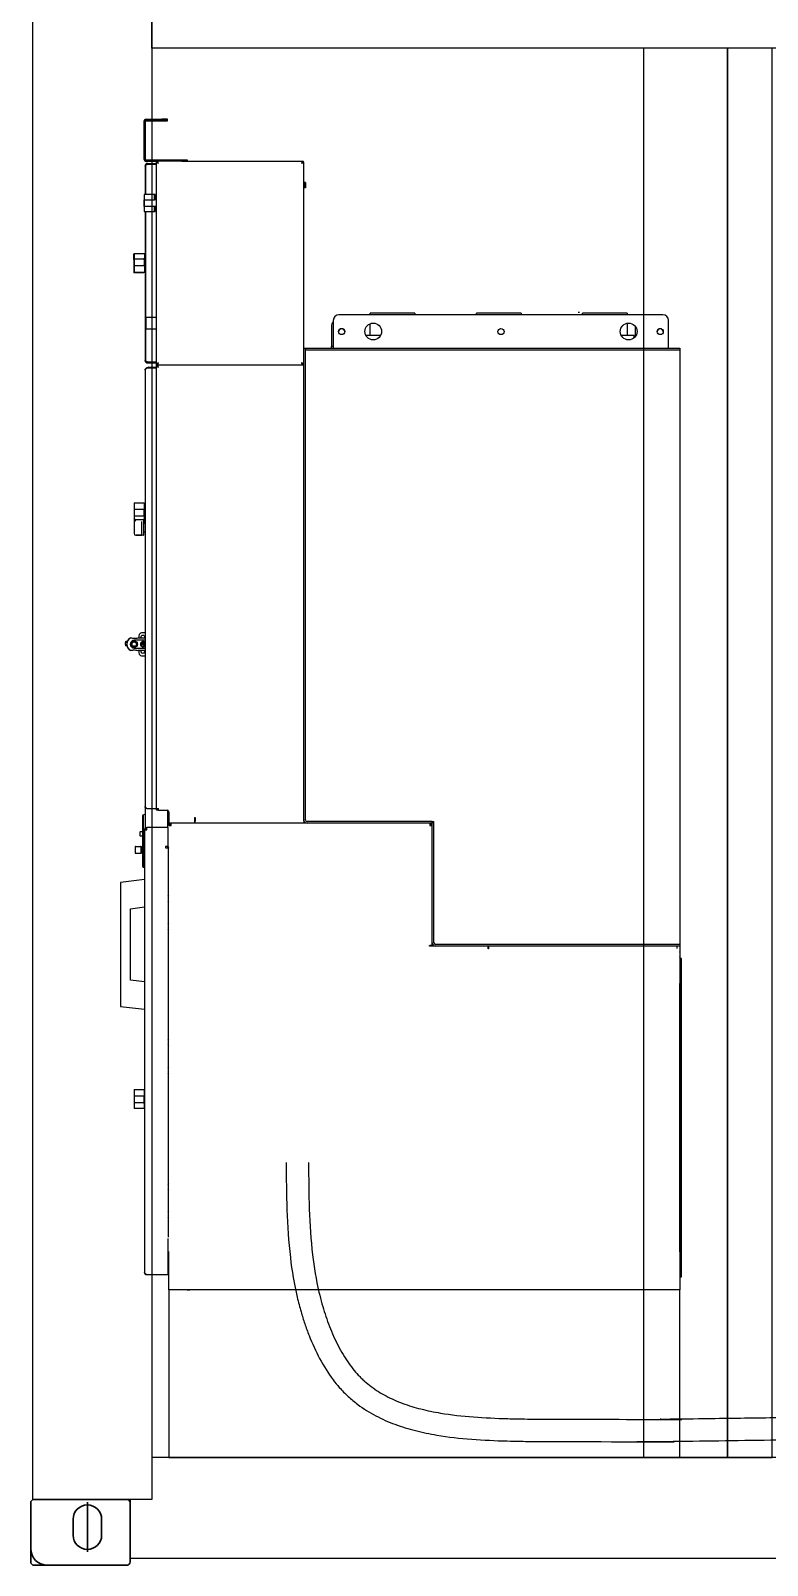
# Model space of a CAD drawing. Header units: millimetres. Extents: x 55614 to 110757, y -66981 to -47484.
# Drawn here: x 73638 to 74957, y -57103 to -54357 of the extents above; entities that cross this region are included whole.
import ezdxf

# ---------------------------------------------------------------- set-up
doc = ezdxf.new("R2010")
doc.units = ezdxf.units.MM
doc.layers.get('0').update_dxf_attribs({"lineweight": 15})
doc.layers.add('AM_0', color=7, linetype='Continuous', lineweight=30)
doc.layers.add('THICK', color=7, linetype='Continuous', lineweight=0)

# ---------------------------------------------------------------- blocks, each defined once
blk = doc.blocks.new('EGTTYHRT5TR')
at = {"color": 7, "linetype": 'Continuous', "lineweight": 25}
for p, q in [((-10493.2, -79411), (-10493.2, -79478)), ((-10491.2, -79411), (-10491.2, -79478)), ((-10490.7, -79412), (-10490.7, -79478)), ((-10489.2, -79407), (-10461.2, -79407)), ((-10489.2, -79409), (-10461.2, -79409)), ((-10488.7, -79410), (-10454.2, -79410)), ((-10451.2, -79407), (-10461.2, -79407)), ((-10461.2, -79409), (-10451.2, -79409)), ((-10454.2, -79410), (-10451.2, -79410)), ((-10451.2, -79409), (-10451.2, -79407)), ((-10451.2, -79410), (-10451.2, -79409)), ((-10425.2, -79480), (-10489.2, -79480)), ((-10425.2, -79482), (-10489.2, -79482)), ((-10471.2, -79482.5), (-10488.7, -79482.5)), ((-10471.2, -79482), (-10471.2, -79847)), ((-10469.2, -79482.6), (-10469.2, -79482)), ((-10469.1, -79482.5), (-10469.1, -79482)), ((-10469.1, -79482.5), (-10469.1, -79482.5)), ((-10415.2, -79480), (-10425.2, -79480)), ((-10425.2, -79482), (-10418.1, -79482)), ((-10418.1, -79482), (-10209.3, -79482)), ((-10415.2, -79482), (-10415.2, -79480)), ((-10209.3, -79482), (-10209.3, -79484)), ((-10207.7, -79482.5), (-10209.3, -79482.5)), ((-10207.7, -79484), (-10207.7, -79482.5)), ((-10491.2, -79490.8), (-10491.2, -79542)), ((-10490.4, -79489.5), (-10490.4, -79542)), ((-10486.9, -79486), (-10486.9, -79487.5)), ((-10486.9, -79486), (-10471.4, -79486)), ((-10486.9, -79487.5), (-10471.4, -79487.5)), ((-10486.9, -79487.6), (-10471.4, -79487.6)), ((-10471.4, -79486), (-10471.4, -79487.5)), ((-10471.4, -79486.3), (-10471.2, -79486.3)), ((-10471.4, -79487.6), (-10471.4, -79547)), ((-10471.4, -79488.8), (-10471.2, -79488.8)), ((-10471.4, -79488.9), (-10471.2, -79488.9)), ((-10207.2, -79484), (-10209.2, -79484)), ((-10207.2, -79817), (-10207.2, -79484)), ((-10471.2, -79514.2), (-10471.4, -79514.2)), ((-10207.2, -79520), (-10206.2, -79520)), ((-10206.2, -79530), (-10207.2, -79530)), ((-10204.2, -79520), (-10206.2, -79520)), ((-10206.2, -79520), (-10206.2, -79530)), ((-10204.2, -79530), (-10206.2, -79530)), ((-10204.2, -79520), (-10204.2, -79530)), ((-10492.6, -79542), (-10492.6, -79551)), ((-10488.6, -79542), (-10492.6, -79542)), ((-10492.6, -79551), (-10488.6, -79551)), ((-10492.6, -79563), (-10492.6, -79551)), ((-10492.6, -79563), (-10492.6, -79572)), ((-10488.6, -79563), (-10492.6, -79563)), ((-10492.2, -79563), (-10492.2, -79551)), ((-10475.1, -79542), (-10488.6, -79542)), ((-10488.6, -79551), (-10475.1, -79551)), ((-10475.1, -79563), (-10488.6, -79563)), ((-10475.1, -79542), (-10475.1, -79551)), ((-10473.1, -79542), (-10475.1, -79542)), ((-10475.1, -79551), (-10474.2, -79551)), ((-10475.1, -79563), (-10475.1, -79572)), ((-10474.2, -79563), (-10475.1, -79563)), ((-10471.2, -79551), (-10474.2, -79551)), ((-10471.2, -79563), (-10474.2, -79563)), ((-10473.1, -79551), (-10473.1, -79542)), ((-10471.4, -79547), (-10473.1, -79547)), ((-10473.1, -79572), (-10473.1, -79563)), ((-10471.2, -79545.4), (-10471.4, -79545.4)), ((-10471.4, -79547), (-10471.4, -79551)), ((-10471.4, -79563), (-10471.4, -79567)), ((-10492.6, -79572), (-10488.6, -79572)), ((-10491.2, -79572), (-10491.2, -79649.5)), ((-10490.4, -79572), (-10490.4, -79762)), ((-10488.6, -79572), (-10475.1, -79572)), ((-10475.1, -79572), (-10473.1, -79572)), ((-10473.1, -79567), (-10471.4, -79567)), ((-10471.4, -79567), (-10471.4, -79762)), ((-10471.4, -79576.6), (-10471.2, -79576.6)), ((-10511.2, -79647.8), (-10510.4, -79647.8)), ((-10511.2, -79658.2), (-10511.2, -79647.8)), ((-10510.4, -79647.5), (-10492.4, -79647.5)), ((-10510.4, -79647.5), (-10510.4, -79656.9)), ((-10492.4, -79647.5), (-10492.4, -79656.7)), ((-10511.2, -79658.2), (-10511.2, -79658.8)), ((-10511.2, -79658.8), (-10511.2, -79658.8)), ((-10511.2, -79658.8), (-10511.2, -79670.8)), ((-10511.2, -79670.8), (-10511.2, -79671.4)), ((-10511.2, -79671.4), (-10511.2, -79681.8)), ((-10510.6, -79658.8), (-10510.4, -79658.8)), ((-10510.6, -79670.8), (-10510.4, -79670.8)), ((-10510.4, -79656.9), (-10510.4, -79657.1)), ((-10510.4, -79657.1), (-10510.4, -79669.1)), ((-10510.4, -79669.1), (-10510.4, -79669.4)), ((-10510.4, -79669.4), (-10510.4, -79670.1)), ((-10510.4, -79670.1), (-10510.4, -79681.5)), ((-10509.8, -79657.1), (-10493.8, -79656.6)), ((-10509.8, -79669), (-10493.8, -79668.6)), ((-10492.4, -79649.5), (-10490.4, -79649.5)), ((-10492.4, -79668.6), (-10492.4, -79656.7)), ((-10492.4, -79669.4), (-10492.4, -79668.6)), ((-10492.4, -79670.1), (-10492.4, -79669.4)), ((-10492.4, -79670.1), (-10492.4, -79681.5)), ((-10471.4, -79655), (-10471.2, -79655)), ((-10471.4, -79674), (-10471.2, -79674)), ((-10471.2, -79674.3), (-10471.4, -79674.3)), ((-10471.2, -79674.4), (-10471.4, -79674.4)), ((-10471.4, -79674.4), (-10471.2, -79674.4)), ((-10471.2, -79674.6), (-10471.4, -79674.5)), ((-10493.2, -79681.8), (-10511.2, -79681.8)), ((-10492.4, -79681.5), (-10510.4, -79681.5)), ((-10493.2, -79681.5), (-10493.2, -79681.8)), ((-10490.4, -79679.5), (-10492.4, -79679.5)), ((-10491.2, -79679.8), (-10492.4, -79679.8)), ((-10491.2, -79679.5), (-10491.2, -79838.8)), ((-10471.2, -79697), (-10471.4, -79697)), ((-10471.4, -79707), (-10471.2, -79707)), ((-10471.2, -79751.2), (-10471.4, -79751.2)), ((-9564.2, -79757), (-10144.2, -79757)), ((-10088.2, -79757), (-10088.2, -79754)), ((-10048.2, -79754), (-10088.2, -79754)), ((-10008.2, -79754), (-10048.2, -79754)), ((-10008.2, -79754), (-10008.2, -79757)), ((-9898.2, -79757), (-9898.2, -79754)), ((-9858.2, -79754), (-9898.2, -79754)), ((-9818.2, -79754), (-9858.2, -79754)), ((-9818.2, -79754), (-9818.2, -79757)), ((-9708.2, -79757), (-9708.2, -79754)), ((-9668.2, -79754), (-9708.2, -79754)), ((-9628.2, -79754), (-9668.2, -79754)), ((-9628.2, -79754), (-9628.2, -79757)), ((-10486.9, -79762), (-10490.4, -79762)), ((-10490.4, -79782), (-10490.4, -79762)), ((-10490.4, -79782), (-10490.4, -79839.5)), ((-10490.4, -79782), (-10486.9, -79782)), ((-10488.9, -79782), (-10488.9, -79762)), ((-10471.4, -79762), (-10486.9, -79762)), ((-10486.9, -79782), (-10471.4, -79782)), ((-10471.4, -79762), (-10471.4, -79782)), ((-10471.4, -79782), (-10471.4, -79841.4)), ((-10471.2, -79782.4), (-10471.4, -79782.4)), ((-10157.7, -79777.5), (-10157.7, -79814)), ((-10154.2, -79767), (-10154.2, -79811)), ((-10088.2, -79794), (-10088.2, -79773)), ((-9628.2, -79772.2), (-9628.2, -79794)), ((-9614.2, -79777.3), (-9614.2, -79796.6)), ((-9554.2, -79811), (-9554.2, -79767)), ((-10471.4, -79800), (-10471.2, -79800)), ((-10471.2, -79806), (-10471.4, -79806)), ((-10154.2, -79811), (-10154.2, -79817)), ((-10069.4, -79794), (-10096, -79794)), ((-9615.7, -79794), (-9639, -79794)), ((-9615.7, -79798.2), (-9615.7, -79794)), ((-9554.2, -79817), (-9554.2, -79811)), ((-10471.4, -79813.6), (-10471.2, -79813.6)), ((-10471.4, -79840.7), (-10471.2, -79840.7)), ((-10207.2, -80661), (-10207.2, -79817)), ((-10207.2, -79817), (-10204.2, -79817)), ((-10204.2, -79817), (-10204.2, -79820)), ((-10204.2, -79817), (-9534.2, -79817)), ((-10204.2, -80661), (-10204.2, -79817)), ((-10204.2, -79820), (-9534.2, -79820)), ((-10158.2, -79814), (-10158.2, -79817)), ((-10154.2, -79814), (-10158.2, -79814)), ((-9534.2, -79817), (-9534.2, -79820)), ((-9534.2, -79820), (-9534.2, -80884)), ((-10491.2, -79855.9), (-10491.2, -79856)), ((-10491.2, -79856), (-10491.2, -80637)), ((-10471.2, -79852.4), (-10487.7, -79852.4)), ((-10471.2, -79852.5), (-10487.7, -79852.5)), ((-10485.2, -79851), (-10487.3, -79852.4)), ((-10486.9, -79841.4), (-10471.4, -79841.4)), ((-10486.9, -79841.5), (-10486.9, -79843)), ((-10486.9, -79841.5), (-10471.4, -79841.5)), ((-10486.9, -79843), (-10471.4, -79843)), ((-10486.7, -79843), (-10486.7, -79843.3)), ((-10486.7, -79843.3), (-10471.2, -79843.3)), ((-10485.2, -79851), (-10471.4, -79851)), ((-10471.4, -79840.8), (-10471.2, -79840.8)), ((-10471.4, -79843), (-10471.4, -79841.5)), ((-10471.2, -79847), (-10469.2, -79847)), ((-10469.2, -79847), (-10471.2, -79847)), ((-10471.2, -79847), (-10471.2, -80640.5)), ((-10469.2, -79847), (-10469.2, -79846.4)), ((-10469.2, -79847.5), (-10469.2, -79847)), ((-10469.1, -79846.4), (-10469.1, -79847)), ((-10469.1, -79846.4), (-10468.8, -79846.6)), ((-10209.3, -79847), (-10469.1, -79847)), ((-10207.2, -79847), (-10469.1, -79847)), ((-10469.1, -79847.6), (-10469.1, -79847)), ((-10209.3, -79845), (-10209.3, -79847)), ((-10207.2, -79844.9), (-10209.2, -79844.9)), ((-10207.2, -80663), (-10207.2, -79851)), ((-10510.7, -80093.3), (-10492.7, -80093.3)), ((-10510.7, -80093.3), (-10510.7, -80104.1)), ((-10510.7, -80104.1), (-10510.7, -80104.7)), ((-10510.7, -80104.7), (-10510.7, -80104.8)), ((-10510.7, -80104.8), (-10510.7, -80116.8)), ((-10510.1, -80104.9), (-10494.1, -80105)), ((-10492.7, -80093.3), (-10492.7, -80104.1)), ((-10492.7, -80095.3), (-10491.2, -80095.3)), ((-10492.7, -80104.7), (-10492.7, -80104.1)), ((-10492.7, -80104.7), (-10492.7, -80105)), ((-10492.7, -80117), (-10492.7, -80105)), ((-10510.7, -80116.8), (-10510.7, -80117.3)), ((-10510.7, -80117.3), (-10510.7, -80126.5)), ((-10510.7, -80126.5), (-10510.7, -80128.8)), ((-10510.7, -80128.8), (-10510.7, -80148.3)), ((-10510.1, -80116.9), (-10494.1, -80117)), ((-10507.7, -80123.5), (-10493.7, -80123.5)), ((-10497.2, -80126.8), (-10497.2, -80150.8)), ((-10493.2, -80140.6), (-10493.2, -80124)), ((-10492.7, -80127.3), (-10493.2, -80127.3)), ((-10493.2, -80151), (-10493.2, -80140.6)), ((-10492.7, -80117.3), (-10492.7, -80117)), ((-10492.7, -80117.3), (-10492.7, -80127.3)), ((-10491.2, -80125.3), (-10492.7, -80125.3)), ((-10492.7, -80129), (-10491.2, -80129)), ((-10491.2, -80129), (-10492.7, -80129)), ((-10492.7, -80129.8), (-10491.2, -80129.8)), ((-10510.7, -80148.3), (-10510.7, -80148.5)), ((-10507.7, -80151.4), (-10496.7, -80151.4)), ((-10493.7, -80151.5), (-10507.7, -80151.5)), ((-10491.2, -80146), (-10492.7, -80146)), ((-10491.2, -80146), (-10492.7, -80146)), ((-10503.7, -80335.1), (-10491.2, -80335.1)), ((-10502.2, -80331.3), (-10502.2, -80335.1)), ((-10491.2, -80326.3), (-10497.2, -80326.3)), ((-10526, -80347.2), (-10526, -80343.7)), ((-10524.6, -80343.7), (-10526, -80343.7)), ((-10526, -80347.2), (-10524.6, -80347.2)), ((-10525.7, -80341.5), (-10522.5, -80340.4)), ((-10525.7, -80343.7), (-10525.7, -80341.5)), ((-10523, -80341.5), (-10525.7, -80341.5)), ((-10525.7, -80349.5), (-10525.7, -80347.2)), ((-10523.5, -80350.2), (-10525.7, -80349.5)), ((-10523.7, -80349.5), (-10525.7, -80349.5)), ((-10524.6, -80342.5), (-10524.6, -80343.7)), ((-10524.2, -80342.5), (-10524.6, -80342.5)), ((-10524.6, -80347.2), (-10524.6, -80348.5)), ((-10524.2, -80348.5), (-10524.6, -80348.5)), ((-10522.2, -80340.6), (-10522.6, -80340.6)), ((-10522.2, -80352.6), (-10522.6, -80352.6)), ((-10520.1, -80337.6), (-10520.5, -80337.6)), ((-10520.1, -80355.6), (-10520.5, -80355.6)), ((-10491.2, -80339.6), (-10510.7, -80339.6)), ((-10510.7, -80353.6), (-10491.2, -80353.6)), ((-10491.2, -80358.1), (-10503.7, -80358.1)), ((-10502.2, -80358.1), (-10502.2, -80362.3)), ((-10498.7, -80346.5), (-10499.2, -80346.5)), ((-10498.8, -80345), (-10491.6, -80345)), ((-10498.8, -80348.5), (-10498.7, -80348.5)), ((-10491.2, -80346.5), (-10498.7, -80346.5)), ((-10491.6, -80348.5), (-10498.7, -80348.5)), ((-10497.2, -80367.3), (-10491.2, -80367.3)), ((-10494.7, -80652), (-10495.7, -80654)), ((-10495.7, -80654), (-10495.7, -80744)), ((-10494.7, -80652), (-10490.7, -80651)), ((-10494.7, -80652), (-10494.7, -80746)), ((-10490.7, -80638.7), (-10490.7, -80675.8)), ((-10487.7, -80640.5), (-10471.2, -80640.5)), ((-10471.2, -80640.5), (-10467.2, -80640.5)), ((-10469.7, -80641.9), (-10467.2, -80641.9)), ((-10467.2, -80642), (-10469.7, -80642)), ((-10467.2, -80643.5), (-10469.7, -80643.5)), ((-10467.2, -80643.5), (-10467.2, -80640.5)), ((-10467.2, -80643.5), (-10451.7, -80643.5)), ((-10450.7, -80643.6), (-10450.7, -80674.9)), ((-10448.7, -80646.5), (-10448.7, -80664)), ((-10448.7, -80664), (-10448.7, -80667)), ((-10402.7, -80657), (-10402.7, -80667)), ((-10402.7, -80657), (-10401.7, -80657)), ((-10402.7, -80658.9), (-10401.7, -80658.9)), ((-10402.7, -80660.9), (-10401.7, -80660.9)), ((-10402.7, -80663.9), (-10401.7, -80663.9)), ((-10401.7, -80657), (-10401.7, -80663)), ((-10401.7, -80667), (-10401.7, -80663)), ((-10207.2, -80663), (-10207.2, -80667)), ((-9977.2, -80664), (-10201.2, -80664)), ((-9977.2, -80664), (-9974.2, -80664)), ((-9977.2, -80881), (-9977.2, -80664)), ((-9977.2, -80664), (-9977.2, -80667)), ((-9974.2, -80881), (-9974.2, -80664)), ((-10500.2, -80683), (-10500.2, -80686)), ((-10500.2, -80686), (-10500.2, -80689)), ((-10499.2, -80682), (-10495.7, -80682)), ((-10495.7, -80690), (-10499.2, -80690)), ((-10492.2, -80678.9), (-10488.2, -80678.9)), ((-10492.2, -80678.9), (-10492.2, -81470.9)), ((-10449.7, -80674.9), (-10488.2, -80674.9)), ((-10488.2, -80678.9), (-10488.2, -80674.9)), ((-10449.7, -80708.9), (-10449.7, -80674.9)), ((-10448.7, -80667), (-10448.7, -80671)), ((-10446.7, -80667), (-10448.7, -80667)), ((-10448.7, -80671), (-10444.7, -80671)), ((-10446.7, -80667), (-10446.7, -80671)), ((-10446.7, -80667.5), (-10446.6, -80667.5)), ((-10446.6, -80669), (-10446.6, -80667)), ((-10444.7, -80669), (-10446.6, -80669)), ((-10402.7, -80667), (-10445.7, -80667)), ((-10444.7, -80671), (-10444.7, -80667)), ((-10401.7, -80665.5), (-10402.7, -80665.5)), ((-10201.2, -80667), (-10402.7, -80667)), ((-10207.2, -80667), (-10401.7, -80667)), ((-9977.2, -80667), (-10201.2, -80667)), ((-9981.2, -80667), (-9981.2, -80671)), ((-9981.2, -80669), (-9979.7, -80669)), ((-9981.2, -80671), (-9977.2, -80671)), ((-9979.7, -80669), (-9979.7, -80671)), ((-9979.3, -80669), (-9979.7, -80669)), ((-9979.3, -80669.6), (-9979.3, -80669)), ((-9977.2, -80669), (-9979.2, -80669)), ((-10508.7, -80709), (-10508.7, -80720)), ((-10508.2, -80708.5), (-10499.2, -80708.5)), ((-10498.7, -80708.5), (-10499.2, -80708.5)), ((-10498.7, -80708.5), (-10498.7, -80720.5)), ((-10498.7, -80708.5), (-10497.7, -80708.5)), ((-10497.7, -80708.5), (-10497.7, -80720.5)), ((-10497.7, -80711.5), (-10495.7, -80711.5)), ((-10497.7, -80717.5), (-10495.7, -80717.5)), ((-10454.7, -80708.9), (-10454.7, -80710.9)), ((-10449.7, -80708.9), (-10454.7, -80708.9)), ((-10454.7, -80710.9), (-10451.8, -80710.9)), ((-10449.7, -80710.9), (-10451.8, -80710.9)), ((-10450.7, -80708.9), (-10450.7, -80710.9)), ((-10449.7, -80710.9), (-10449.7, -81407.9)), ((-10448.7, -80713), (-10449.7, -80713)), ((-10449.7, -80715), (-10448.7, -80715)), ((-10508.2, -80720.5), (-10499.2, -80720.5)), ((-10499.2, -80720.5), (-10498.7, -80720.5)), ((-10498.7, -80720.5), (-10497.7, -80720.5)), ((-10495.7, -80744), (-10494.7, -80746)), ((-10492.2, -80746.7), (-10494.7, -80746)), ((-10492.2, -80767.9), (-10535.2, -80772.9)), ((-10535.2, -80772.9), (-10535.2, -80994.9)), ((-10449.7, -80797.7), (-10448.7, -80795.8)), ((-10517.2, -80819.9), (-10492.2, -80816.9)), ((-10517.2, -80947.9), (-10517.2, -80819.9)), ((-10448.7, -80808.2), (-10449.7, -80806.3)), ((-10449.7, -80814.5), (-10448.7, -80814.5)), ((-10448.7, -80839.5), (-10449.7, -80839.5)), ((-10449.7, -80847.7), (-10448.7, -80845.8)), ((-10448.7, -80858.2), (-10449.7, -80856.3)), ((-9977.2, -80886), (-9977.2, -80881)), ((-9534.2, -80884), (-9971.2, -80884)), ((-9534.2, -80884), (-9534.2, -80887)), ((-9982.2, -80887), (-9982.2, -80886)), ((-9982.2, -80886), (-9981.2, -80886)), ((-9877.2, -80887), (-9982.2, -80887)), ((-9977.2, -80886), (-9981.2, -80886)), ((-9977.2, -80886), (-9977.2, -80887)), ((-9534.2, -80887), (-9971.2, -80887)), ((-9877.2, -80892), (-9877.2, -80887)), ((-9877.2, -80891.1), (-9876.3, -80892)), ((-9876.2, -80892), (-9877.2, -80892)), ((-9876.2, -80887), (-9876.2, -80891)), ((-9876.2, -80891), (-9876.2, -80892)), ((-9538.2, -80887), (-9539.2, -80887)), ((-9539.2, -80887), (-9539.2, -80891)), ((-9534.2, -80887), (-9534.2, -81502.1)), ((-9534.1, -80891), (-9534.1, -80928)), ((-9531.1, -80909), (-9534.1, -80909)), ((-9531.1, -80954), (-9531.1, -80909)), ((-9534.1, -80934.9), (-9534.2, -80935.6)), ((-9534.1, -80928), (-9534.1, -80954)), ((-10492.2, -80950.9), (-10517.2, -80947.9)), ((-9534.1, -80954), (-9531.1, -80954)), ((-9534.1, -81434), (-9534.1, -80954)), ((-9531.1, -81434), (-9531.1, -80954)), ((-10535.2, -80994.9), (-10492.2, -80999.9)), ((-10449.7, -81055.2), (-10448.7, -81053.3)), ((-10448.7, -81065.7), (-10449.7, -81063.8)), ((-10449.7, -81072), (-10448.7, -81072)), ((-10448.7, -81097), (-10449.7, -81097)), ((-10449.7, -81105.2), (-10448.7, -81103.3)), ((-10448.7, -81115.7), (-10449.7, -81113.8)), ((-10510.7, -81143.3), (-10492.7, -81143.3)), ((-10510.7, -81143.3), (-10510.7, -81154.1)), ((-10510.7, -81154.1), (-10510.7, -81154.7)), ((-10510.7, -81154.7), (-10510.7, -81154.8)), ((-10510.7, -81154.8), (-10510.7, -81166.8)), ((-10510.1, -81154.9), (-10494.1, -81155)), ((-10492.7, -81143.3), (-10492.7, -81154.1)), ((-10492.7, -81145.3), (-10492.2, -81145.3)), ((-10492.7, -81154.7), (-10492.7, -81154.1)), ((-10492.7, -81154.7), (-10492.7, -81155)), ((-10492.7, -81167), (-10492.7, -81155)), ((-10510.7, -81166.8), (-10510.7, -81167.3)), ((-10510.7, -81167.3), (-10510.7, -81177.3)), ((-10492.7, -81177.3), (-10510.7, -81177.3)), ((-10510.1, -81166.9), (-10494.1, -81167)), ((-10492.7, -81167.3), (-10492.7, -81167)), ((-10492.7, -81167.3), (-10492.7, -81177.3)), ((-10492.2, -81175.3), (-10492.7, -81175.3)), ((-10449.7, -81312.7), (-10448.7, -81310.8)), ((-10448.7, -81323.2), (-10449.7, -81321.3)), ((-10449.7, -81329.5), (-10448.7, -81329.5)), ((-10448.7, -81354.5), (-10449.7, -81354.5)), ((-10449.7, -81362.7), (-10448.7, -81360.8)), ((-10448.7, -81373.2), (-10449.7, -81371.3)), ((-9534.2, -81397.2), (-9534.1, -81397.4)), ((-10449.7, -81474.9), (-10449.7, -81409.9)), ((-10448.8, -81502.1), (-10448.8, -81433.2)), ((-9534.1, -81406.5), (-9534.2, -81406.8)), ((-10448.8, -81459.1), (-10449.7, -81459.1)), ((-10449.3, -81434), (-10449.3, -81444.2)), ((-10449.3, -81444.2), (-10449.3, -81446)), ((-10448.8, -81446), (-10449.3, -81446)), ((-9534.2, -81453.4), (-9534.1, -81454.1)), ((-9531.1, -81434), (-9534.1, -81434)), ((-9534.1, -81434), (-9534.1, -81460)), ((-9534.1, -81460), (-9534.1, -81498)), ((-9531.1, -81479), (-9531.1, -81434)), ((-10488.2, -81474.9), (-10449.7, -81474.9)), ((-9534.1, -81479), (-9531.1, -81479)), ((-9534.2, -81502.1), (-10448.8, -81502.1)), ((-10415.8, -81502.1), (-10410.8, -81502.1)), ((-10410.8, -81502.1), (-10410.8, -81502))]:
    blk.add_line(p, q, dxfattribs=at)
at = {"color": 7, "linetype": 'Continuous', "lineweight": 25, "flags": 128}
for points in [[(-10211.2, -79486), (-10211.2, -79486)], [(-10211.2, -79843), (-10211.2, -79843)], [(-10209.8, -79844.4), (-10209.8, -79844.4), (-10210, -79844.6)], [(-10493, -80128.9), (-10493, -80128.9), (-10492.9, -80128.9)], [(-10448.7, -80712.3), (-10449.2, -80712.6), (-10449.7, -80712.7)], [(-9534.2, -80890.1), (-9534.2, -80890.2), (-9534.1, -80891)], [(-10449.3, -81446), (-10449.7, -81445.4), (-10449.7, -81445.4)]]:
    blk.add_lwpolyline(points, dxfattribs=at)
at = {"color": 7, "linetype": 'Continuous', "lineweight": 25}
for centre, radius in [((-10139.2, -79787), 5.5), ((-10082.7, -79787), 15), ((-9854.2, -79787), 5.5), ((-9625.7, -79787), 15), ((-9569.2, -79787), 5.5), ((-10510.7, -80346.6), 6), ((-10510.7, -80346.6), 4.5), ((-10510.7, -80346.6), 4)]:
    blk.add_circle(centre, radius, dxfattribs=at)
for centre, radius, start, end in [((-10489.2, -79411), 4, 90, 180), ((-10489.2, -79411), 2, 90, 180), ((-10488.7, -79412), 2, 90, 180), ((-10488.7, -79478), 4.5, 180, 270), ((-10489.2, -79478), 4, 180, 270), ((-10489.2, -79478), 2, 180, 270), ((-10488.7, -79478), 2, 180, 270), ((-10211.2, -79486), 4, 29.4727, 61.045), ((-10510.7, -79548.6), 110.2, 269.7603, 270.0649), ((-10510.7, -79537.5), 133.3, 269.7867, 270.0385), ((-10509.9, -79659), 1.9, 86.7843, 104.5861), ((-10509.9, -79670.9), 1.9, 86.7843, 104.5861), ((-10493.4, -79662.7), 6.09, 80.9628, 94.3104), ((-10493.4, -79674.7), 6.09, 80.9628, 94.3104), ((-10144.2, -79767), 10, 90, 180), ((-9564.2, -79767), 10, 0, 90), ((-10147.7, -79777.5), 10, 130.5416, 180), ((-10139.2, -79787.5), 5.5, 2.5608, 177.4386), ((-9569.2, -79787.5), 5.5, 2.27, 177.7265), ((-10211.2, -79843), 4, 299.4727, 330.5891), ((-10510.2, -80100.3), 4.55, 263.9716, 271.369), ((-10493.7, -80090.2), 14.8, 268.2315, 273.6993), ((-10510.2, -80112.3), 4.55, 263.978, 271.3654), ((-10507.7, -80126.5), 3, 90, 180), ((-10493.7, -80102.2), 14.8, 268.2315, 273.6993), ((-10493.7, -80124), 0.5, 0, 90), ((-10507.7, -80148.5), 3, 180, 270), ((-10493.7, -80151), 0.5, 270, 0), ((-10492.7, -80146.5), 0.5, 139.8235, 180), ((-10492.7, -80146.5), 0.5, 90, 116.2233), ((-10510.7, -80346.6), 13, 117.7958, 242.2042), ((-10510.2, -80306.9), 29, 269.0309, 283.059), ((-10497.2, -80331.3), 5, 90, 180), ((-10495.2, -80334.8), 4, 90, 184.6721), ((-10495.2, -80334.8), 4, 355.3279, 90), ((-10512.7, -80336.5), 13.3, 206.8161, 214.0046), ((-10512.7, -80354.5), 13.3, 147.965, 153.1839), ((-10512.7, -80336.5), 13, 207.4864, 212.7393), ((-10512.7, -80354.5), 13, 149.7796, 152.5136), ((-10510.7, -80346.6), 13.3, 153.1839, 206.8161), ((-10510.7, -80346.6), 13.3, 137.4143, 153.1839), ((-10510.7, -80346.6), 13.3, 206.8161, 222.5857), ((-10510.7, -80346.6), 7, 90, 269.9997), ((-10510.2, -80386.4), 29, 76.941, 90.9692), ((-10497.2, -80362.3), 5, 180, 270), ((-10494.7, -80346.6), 4.75, 42.5369, 270), ((-10494.7, -80346.6), 4.5, 90, 321.0575), ((-10495.2, -80346.8), 4, 90, 178.7888), ((-10495.2, -80358.8), 4, 170.2967, 9.7033), ((-10495.2, -80346.8), 4, 219.6251, 90), ((-10494.7, -80346.6), 4.5, 38.9425, 90), ((-10494.7, -80346.6), 4.75, 270, 317.4631), ((-10469.7, -80641.9), 1.55, 110.6935, 270), ((-10469.7, -80641.9), 0.05, 90, 270), ((-10451.7, -80646.5), 3, 0, 90), ((-10445.7, -80664), 3, 180, 270), ((-10403.3, -80665.4), 1.55, 358.1514, 69.2164), ((-10201.2, -80661), 6, 180, 270), ((-10201.2, -80661), 3, 180, 270), ((-10499.2, -80683), 1, 90, 180), ((-10499.2, -80689), 1, 180, 270), ((-10488.2, -80678.9), 4, 90, 180), ((-10488.2, -80678.9), 2, 90, 180), ((-10444.7, -80671), 2, 90, 180), ((-10508.2, -80709), 0.5, 90, 180), ((-10450.7, -80708.9), 2, 270, 0), ((-10508.2, -80720), 0.5, 180, 270), ((-9971.2, -80881), 6, 180, 270), ((-9971.2, -80881), 3, 180, 270), ((-9545.2, -80902), 12, 337.6684, 22.3316), ((-10510.2, -81150.3), 4.56, 263.9818, 271.3588), ((-10493.7, -81140.2), 14.8, 268.2354, 273.6967), ((-10510.2, -81162.3), 4.53, 263.9614, 271.3792), ((-10493.7, -81152.3), 14.8, 268.2213, 273.7108)]:
    blk.add_arc(centre, radius, start, end, dxfattribs=at)
at = {"color": 7, "linetype": 'Continuous', "lineweight": 25, "extrusion": (0, 0, -1)}
blk.add_ellipse((-10512.2, -80340.6), major_axis=(-29, 0), ratio=0.333333, start_param=4.5972, end_param=4.718721, dxfattribs=at)
at = {"color": 7, "linetype": 'Continuous', "lineweight": 25}
for points, knots in [([(-10471.2, -79482), (-10471.1, -79482.3), (-10471, -79483), (-10470.1, -79484), (-10468.7, -79485), (-10467.7, -79485.7), (-10467.2, -79486)], [0, 0, 0, 0, 0.254646, 0.509546, 0.764439, 1, 1, 1, 1]), ([(-10469.2, -79482), (-10469.1, -79482.4), (-10469, -79483.4), (-10468.2, -79484.7), (-10467.5, -79485.6), (-10467.2, -79486)], [0, 0, 0, 0, 0.348138, 0.697539, 1, 1, 1, 1]), ([(-10467.2, -79486), (-10467.4, -79485.5), (-10467.7, -79484.4), (-10468.2, -79483.1), (-10468.6, -79482.2), (-10468.9, -79482), (-10469.1, -79482)], [0, 0, 0, 0, 0.249996, 0.5, 0.749999, 1, 1, 1, 1]), ([(-10209.3, -79482), (-10209.3, -79482), (-10209.3, -79482), (-10209.4, -79482.3), (-10209.6, -79482.7), (-10209.9, -79483.3), (-10210.4, -79484.4), (-10210.9, -79485.4), (-10211.2, -79486)], [0, 0, 0, 0, 0.1335526, 0.2611348, 0.3833956, 0.5010746, 0.7082905, 1, 1, 1, 1]), ([(-10489.7, -79487.5), (-10489.8, -79487.5), (-10490.4, -79487.9), (-10491, -79489.1), (-10491.1, -79490.2), (-10491.2, -79490.8)], [0, 0, 0, 0, 0.078156, 0.557264, 1, 1, 1, 1]), ([(-10491.2, -79490.8), (-10491.2, -79490.6), (-10491.1, -79490.4), (-10490.6, -79490.2), (-10490.4, -79490.1)], [0, 0, 0, 0, 0.680746, 1, 1, 1, 1]), ([(-10486.9, -79486), (-10487.3, -79486), (-10488.2, -79486.1), (-10489.4, -79486.9), (-10490.2, -79488.1), (-10490.3, -79489), (-10490.4, -79489.5)], [0, 0, 0, 0, 0.236061, 0.49091, 0.745796, 1, 1, 1, 1]), ([(-10490.4, -79489.5), (-10490.3, -79489.3), (-10490.2, -79489), (-10489.4, -79488.5), (-10488.3, -79488.1), (-10487.4, -79487.7), (-10486.9, -79487.6)], [0, 0, 0, 0, 0.250002, 0.499995, 0.749993, 1, 1, 1, 1]), ([(-10486.9, -79487.5), (-10487.3, -79487.5), (-10487.8, -79487.6), (-10488.1, -79487.9), (-10488.2, -79488)], [0, 0, 0, 0, 0.690393, 1, 1, 1, 1]), ([(-10467.2, -79486), (-10467.4, -79485.7), (-10467.7, -79485.2), (-10468.1, -79484.6), (-10468.3, -79484.4), (-10468.3, -79484.4)], [0, 0, 0, 0, 0.4143812, 0.8288019, 1, 1, 1, 1]), ([(-10211.2, -79486), (-10210.7, -79485.7), (-10209.7, -79485.2), (-10208.4, -79484.6), (-10207.5, -79484.2), (-10207.2, -79484.1), (-10207.2, -79484.1), (-10207.2, -79484)], [0, 0, 0, 0, 0.25106, 0.500564, 0.731832, 0.931565, 1, 1, 1, 1]), ([(-10209.3, -79484), (-10209.3, -79484), (-10209.3, -79484), (-10209.4, -79484.1), (-10209.6, -79484.4), (-10209.9, -79484.7), (-10210.4, -79485.2), (-10210.9, -79485.7), (-10211.2, -79486)], [0, 0, 0, 0, 0.118005, 0.233099, 0.34732, 0.462826, 0.680232, 1, 1, 1, 1]), ([(-10211.2, -79486), (-10210.9, -79485.7), (-10210.4, -79485.2), (-10209.8, -79484.6), (-10209.4, -79484.2), (-10209.2, -79484.1), (-10209.2, -79484.1), (-10209.2, -79484)], [0, 0, 0, 0, 0.339009, 0.562753, 0.737398, 0.912672, 1, 1, 1, 1]), ([(-9713.4, -79753), (-9713.8, -79753), (-9714.4, -79753), (-9715.4, -79753), (-9715.9, -79753)], [0, 0, 0, 0, 0.4837686, 1, 1, 1, 1]), ([(-10491.2, -79838.8), (-10491.1, -79839.4), (-10491, -79840.6), (-10489.9, -79842.1), (-10488.4, -79843.1), (-10487.3, -79843.2), (-10486.7, -79843.3)], [0, 0, 0, 0, 0.254678, 0.509574, 0.764461, 1, 1, 1, 1]), ([(-10490.2, -79839.6), (-10490.4, -79839.5), (-10491.1, -79839.2), (-10491.1, -79838.9), (-10491.2, -79838.8)], [0, 0, 0, 0, 0.419094, 1, 1, 1, 1]), ([(-10490.4, -79839.5), (-10490.4, -79839.9), (-10490.3, -79840.8), (-10489.5, -79842), (-10488.3, -79842.8), (-10487.4, -79842.9), (-10486.9, -79843)], [0, 0, 0, 0, 0.238476, 0.493332, 0.748218, 1, 1, 1, 1]), ([(-10486.9, -79841.4), (-10487.4, -79841.2), (-10488.3, -79840.9), (-10489.4, -79840.4), (-10490.2, -79840), (-10490.3, -79839.6), (-10490.4, -79839.5)], [0, 0, 0, 0, 0.250008, 0.500005, 0.749997, 1, 1, 1, 1]), ([(-10487.7, -79852.5), (-10488.2, -79852.8), (-10489.1, -79853.4), (-10490.2, -79854.2), (-10491, -79855.1), (-10491.1, -79855.7), (-10491.2, -79856)], [0, 0, 0, 0, 0.250006, 0.500006, 0.750001, 1, 1, 1, 1]), ([(-10491.2, -79856), (-10491.2, -79855.6), (-10491.1, -79854.7), (-10490.4, -79853.6), (-10489.4, -79852.8), (-10488.4, -79852.5), (-10487.9, -79852.5), (-10487.7, -79852.5)], [0, 0, 0, 0, 0.227181, 0.454418, 0.681666, 0.908922, 1, 1, 1, 1]), ([(-10489.2, -79852.7), (-10489.1, -79852.7), (-10488.7, -79852.1), (-10487.3, -79851.3), (-10485.9, -79851.1), (-10485.2, -79851)], [0, 0, 0, 0, 0.025015, 0.512509, 1, 1, 1, 1]), ([(-10488.2, -79840.9), (-10488.1, -79841), (-10487.8, -79841.4), (-10487.3, -79841.4), (-10486.9, -79841.5)], [0, 0, 0, 0, 0.244664, 1, 1, 1, 1]), ([(-10467.2, -79843), (-10467.7, -79843.3), (-10468.8, -79844), (-10470.1, -79845), (-10471, -79846), (-10471.1, -79846.6), (-10471.2, -79847)], [0, 0, 0, 0, 0.249993, 0.499997, 0.750002, 1, 1, 1, 1]), ([(-10471.2, -79847), (-10471.1, -79847.3), (-10471, -79848), (-10470.1, -79849), (-10468.8, -79850), (-10467.7, -79850.6), (-10467.2, -79851)], [0, 0, 0, 0, 0.25, 0.500005, 0.750008, 1, 1, 1, 1]), ([(-10467.2, -79843), (-10467.5, -79843.3), (-10468, -79844), (-10468.6, -79845), (-10469.1, -79846), (-10469.2, -79846.6), (-10469.2, -79847)], [0, 0, 0, 0, 0.249994, 0.499997, 0.749999, 1, 1, 1, 1]), ([(-10469.2, -79847), (-10469.2, -79847.3), (-10469.1, -79848), (-10468.6, -79849), (-10468, -79850), (-10467.5, -79850.6), (-10467.2, -79851)], [0, 0, 0, 0, 0.250005, 0.500006, 0.750007, 1, 1, 1, 1]), ([(-10469.1, -79847), (-10469, -79846.9), (-10468.7, -79846.8), (-10468.2, -79846.1), (-10467.8, -79845), (-10467.5, -79843.9), (-10467.3, -79843.2), (-10467.2, -79843)], [0, 0, 0, 0, 0.224324, 0.448685, 0.673047, 0.897406, 1, 1, 1, 1]), ([(-10467.2, -79851), (-10467.3, -79850.5), (-10467.6, -79849.6), (-10468.1, -79848.3), (-10468.5, -79847.4), (-10468.8, -79847), (-10469, -79847), (-10469.1, -79847)], [0, 0, 0, 0, 0.22432, 0.448685, 0.673041, 0.897405, 1, 1, 1, 1]), ([(-10467.2, -79851), (-10467.4, -79850.7), (-10467.7, -79850.1), (-10468.1, -79849.6), (-10468.3, -79849.4), (-10468.4, -79849.4)], [0, 0, 0, 0, 0.456143, 0.867799, 1, 1, 1, 1]), ([(-10468.3, -79844.6), (-10468.3, -79844.5), (-10468, -79844.3), (-10467.6, -79843.7), (-10467.3, -79843.2), (-10467.2, -79843)], [0, 0, 0, 0, 0.221341, 0.637634, 1, 1, 1, 1]), ([(-10207.2, -79844.9), (-10207.2, -79844.9), (-10207.3, -79844.8), (-10207.6, -79844.7), (-10208.4, -79844.4), (-10209.3, -79843.9), (-10210.3, -79843.4), (-10210.9, -79843.1), (-10211.2, -79843)], [0, 0, 0, 0, 0.142309, 0.272828, 0.499441, 0.697796, 0.835974, 1, 1, 1, 1]), ([(-10211.2, -79843), (-10211.1, -79843.4), (-10210.8, -79844.4), (-10210.3, -79845.6), (-10209.9, -79846.5), (-10209.5, -79846.9), (-10209.3, -79847), (-10209.3, -79847)], [0, 0, 0, 0, 0.224618, 0.449273, 0.673925, 0.89858, 1, 1, 1, 1]), ([(-10211.2, -79843), (-10211, -79843.3), (-10210.7, -79843.8), (-10210.2, -79844.5), (-10209.7, -79844.9), (-10209.4, -79845), (-10209.3, -79845)], [0, 0, 0, 0, 0.277291, 0.529707, 0.782064, 1, 1, 1, 1]), ([(-10209.2, -79844.9), (-10209.2, -79844.9), (-10209.2, -79844.8), (-10209.4, -79844.7), (-10209.6, -79844.5), (-10209.9, -79844.3), (-10210.4, -79843.7), (-10210.9, -79843.3), (-10211.2, -79843)], [0, 0, 0, 0, 0.126475, 0.244614, 0.355896, 0.462076, 0.670595, 1, 1, 1, 1]), ([(-10507.7, -80125.7), (-10507.9, -80125.7), (-10508.3, -80125.8), (-10509.2, -80126.1), (-10510, -80126.7), (-10510.6, -80127.7), (-10510.7, -80128.4), (-10510.7, -80128.8)], [0, 0, 0, 0, 0.093074, 0.302989, 0.527694, 0.765108, 1, 1, 1, 1]), ([(-10493.2, -80128.5), (-10493.2, -80128.6), (-10493.2, -80128.7), (-10493.1, -80128.8), (-10493, -80128.9), (-10492.9, -80129), (-10492.9, -80129)], [0, 0, 0, 0, 0.27492, 0.564466, 0.879373, 1, 1, 1, 1]), ([(-10492.7, -80129), (-10492.7, -80129), (-10492.8, -80129), (-10492.9, -80128.9), (-10493, -80128.9), (-10493.1, -80128.8), (-10493.2, -80128.6), (-10493.2, -80128.5), (-10493.2, -80128.5)], [0, 0, 0, 0, 0.136362, 0.19975, 0.365089, 0.592458, 0.801508, 1, 1, 1, 1]), ([(-10493.2, -80129.6), (-10493.2, -80129.6), (-10493.2, -80129.7), (-10493.2, -80129.7), (-10493, -80129.8), (-10492.9, -80129.8), (-10492.8, -80129.8), (-10492.7, -80129.8), (-10492.7, -80129.8)], [0, 0, 0, 0, 0.178038, 0.451984, 0.635659, 0.800969, 0.961066, 1, 1, 1, 1]), ([(-10493.2, -80146.5), (-10493.2, -80146.4), (-10493.2, -80146.3), (-10493.1, -80146.2), (-10493, -80146.1), (-10492.9, -80146), (-10492.9, -80146)], [0, 0, 0, 0, 0.27577, 0.566252, 0.882154, 1, 1, 1, 1]), ([(-10516.8, -80335.1), (-10515.8, -80335.3), (-10513.8, -80335.7), (-10511.7, -80335.8), (-10510.7, -80335.8)], [0, 0, 0, 0, 0.494812, 1, 1, 1, 1]), ([(-10510.7, -80357.4), (-10511.7, -80357.4), (-10513.8, -80357.5), (-10515.8, -80357.9), (-10516.8, -80358.1)], [0, 0, 0, 0, 0.4941392, 1, 1, 1, 1]), ([(-10491.2, -80637), (-10491.1, -80637.3), (-10491, -80637.9), (-10490.2, -80638.7), (-10489.1, -80639.6), (-10488.2, -80640.2), (-10487.7, -80640.5)], [0, 0, 0, 0, 0.249999, 0.499994, 0.749994, 1, 1, 1, 1]), ([(-10487.7, -80640.5), (-10488.1, -80640.4), (-10489, -80640.3), (-10490, -80639.7), (-10490.8, -80638.7), (-10491.2, -80637.7), (-10491.2, -80637.1), (-10491.2, -80637)], [0, 0, 0, 0, 0.227185, 0.454436, 0.681679, 0.908917, 1, 1, 1, 1]), ([(-9979.7, -80669), (-9980, -80669), (-9980.4, -80669.2), (-9980.9, -80669.9), (-9981.2, -80670.6), (-9981.3, -80670.8)], [0, 0, 0, 0, 0.402778, 0.805558, 1, 1, 1, 1]), ([(-9980.1, -80671), (-9980, -80670.9), (-9979.6, -80670.4), (-9979.3, -80669.8), (-9979.2, -80669.2), (-9979.2, -80669)], [0, 0, 0, 0, 0.1284374, 0.6925959, 1, 1, 1, 1]), ([(-9978.7, -80671), (-9978.3, -80670.7), (-9977.5, -80670.1), (-9977.2, -80669.4), (-9977.2, -80669), (-9977.2, -80669)], [0, 0, 0, 0, 0.435453, 0.917725, 1, 1, 1, 1]), ([(-10488.2, -81474.9), (-10488.7, -81474.5), (-10489.8, -81473.9), (-10491.1, -81472.9), (-10492, -81471.9), (-10492.1, -81471.2), (-10492.2, -81470.9)], [0, 0, 0, 0, 0.250005, 0.500006, 0.750003, 1, 1, 1, 1]), ([(-10492.2, -81470.9), (-10492.2, -81471.3), (-10492.1, -81472.3), (-10491.3, -81473.5), (-10490.2, -81474.4), (-10489.1, -81474.8), (-10488.4, -81474.9), (-10488.2, -81474.9)], [0, 0, 0, 0, 0.22336, 0.446733, 0.670132, 0.893502, 1, 1, 1, 1])]:
    blk.add_open_spline(points, degree=3, knots=knots, dxfattribs=at)

msp = doc.modelspace()

# ---------------------------------------------------------------- linework, layer by layer
at = {"layer": 'AM_0'}
msp.add_line((73739.872, -57079.185), (73739.872, -56990.185), dxfattribs=at)
for points in [[(73644.372, -56985.185, 0.41421356), (73638.372, -56991.185), (73638.372, -57097.185, 0.41421356), (73644.372, -57103.185), (73810.372, -57103.185, 0.41421356), (73816.372, -57097.185), (73816.372, -56991.185, 0.41421356), (73810.372, -56985.185)], [(73714.372, -57049.185, 1), (73765.372, -57049.185), (73765.372, -57020.685, 1), (73714.372, -57020.685)]]:
    msp.add_lwpolyline(points, format="xyb", close=True, dxfattribs=at)
msp.add_arc((73668.372, -57073.185), 30, 180, 270, dxfattribs=at)
at = {"layer": 'THICK', "lineweight": -3}
for points in [[(73855.372, -54388.185), (73855.372, -54325.185), (73816.372, -54325.185), (73816.372, -54238.185), (79518.372, -54238.185), (79518.372, -54325.185), (79542.372, -54325.185), (79542.372, -54388.185)], [(73642.372, -54325.185), (73855.372, -54325.185), (73855.372, -56985.185), (73642.372, -56985.185)], [(74885.371, -54388.185), (74735.371, -54388.185), (74735.371, -56910.185), (74885.371, -56910.185)], [(74885.37, -56910.185), (74965.37, -56910.185), (74965.37, -54388.185), (74885.37, -54388.185)], [(73855.372, -56910.185), (73855.372, -56985.185), (73816.372, -56985.185), (73816.372, -57090.185), (79518.372, -57090.185), (79518.372, -56985.185), (79542.372, -56985.185), (79542.372, -56910.185)]]:
    msp.add_lwpolyline(points, close=True, dxfattribs=at)
at = {"layer": 'THICK', "color": 5, "lineweight": -3}
msp.add_lwpolyline([(74800.072, -56610.185), (73885.372, -56610.185), (73885.372, -56910.185), (74800.072, -56910.185)], close=True, dxfattribs=at)
at = {"layer": 'THICK', "color": 112, "lineweight": -3}
for points, knots in [([(74095.618, -56382.555), (74095.794, -56410.597), (74095.968, -56438.824), (74097.904, -56495.481), (74099.666, -56523.913), (74105.868, -56576.079), (74109.817, -56599.811), (74117.425, -56632.146), (74119.682, -56640.808), (74124.232, -56656.555), (74126.446, -56663.644), (74131.226, -56677.8), (74133.794, -56684.871), (74142.069, -56705.94), (74148.344, -56719.794), (74162.641, -56746.472), (74170.661, -56759.296), (74183.202, -56775.9), (74186.861, -56780.413), (74193.196, -56787.638), (74195.778, -56790.438), (74201.087, -56795.89), (74203.803, -56798.531), (74212.124, -56806.206), (74217.903, -56810.992), (74233.984, -56823.017), (74244.658, -56829.672), (74266.89, -56841.398), (74278.449, -56846.47), (74302.242, -56855.27), (74314.478, -56858.999), (74339.451, -56865.347), (74352.191, -56867.967), (74385.622, -56873.6), (74406.579, -56875.935), (74448.75, -56879.177), (74469.963, -56880.082), (74499.313, -56880.881), (74507.613, -56881.055), (74521.149, -56881.292), (74526.415, -56881.373), (74541.467, -56881.587), (74551.212, -56881.705), (74744.958, -56881.999), (74764.071, -56882.115), (74820.778, -56882.27), (74693.039, -56882.113), (74761.13, -56881.544), (74792.39, -56881.169), (74885.602, -56879.936), (74946.984, -56878.968), (75071.599, -56877.932), (75134.943, -56877.87), (75262.384, -56878.292), (75326.48, -56878.776), (75414.619, -56879.566), (75438.911, -56879.796), (75501.536, -56880.4), (75539.75, -56880.776), (75589.137, -56881.222), (75600.621, -56881.322), (75623.524, -56881.518), (75634.947, -56881.615), (75669.177, -56881.917), (75691.947, -56882.133), (75760.505, -56882.952), (75806.539, -56883.722), (75867.883, -56885.426), (75881.917, -56885.86), (75905.787, -56886.683), (75915.544, -56887.043), (75932.38, -56887.707), (75939.419, -56887.999), (75953.598, -56888.608), (75960.736, -56888.924), (75982.266, -56889.875), (75996.776, -56890.513), (76039.032, -56892.124), (76067.004, -56892.89), (76122.685, -56892.67), (76150.395, -56891.687), (76199.409, -56887.225), (76220.911, -56884.27), (76262.751, -56875.742), (76283.091, -56870.167), (76316.947, -56857.575), (76330.845, -56851.326), (76357.482, -56836.714), (76370.22, -56828.348), (76387.346, -56814.727), (76392.334, -56810.438), (76400.003, -56803.294), (76402.78, -56800.583), (76408.214, -56795.032), (76410.873, -56792.19), (76418.681, -56783.481), (76423.66, -56777.428), (76438.703, -56757.639), (76447.967, -56743.132), (76464.596, -56712.815), (76471.961, -56697.003), (76484.893, -56664.694), (76490.46, -56648.196), (76498.149, -56621.149), (76500.783, -56610.634), (76505.42, -56589.619), (76507.425, -56579.118), (76512.622, -56547.643), (76514.998, -56526.702), (76518.243, -56484.957), (76519.112, -56464.152), (76520.001, -56422.71), (76520.02, -56402.072), (76519.888, -56370.408), (76519.811, -56359.314), (76519.703, -56338.993), (76519.667, -56329.758), (76519.677, -56311.835), (76519.723, -56303.15), (76519.913, -56285.764), (76520.053, -56277.069), (76520.597, -56250.974), (76521.12, -56233.566), (76523.044, -56181.307), (76524.799, -56146.418), (76527.769, -56091.134), (76528.903, -56070.78), (76530.595, -56039.604), (76531.172, -56028.797), (76532.301, -56007.191), (76532.854, -55996.389), (76534.489, -55963.987), (76535.546, -55942.39), (76537.339, -55905.246), (76538.082, -55889.695), (76538.826, -55874.148)], [0, 0, 0, 0, 83.67894139, 83.67894139, 167.35788279, 167.35788279, 237.15141962, 237.15141962, 262.72505076, 262.72505076, 283.7220324, 283.7220324, 304.71901404, 304.71901404, 346.71297732, 346.71297732, 388.7069406, 388.7069406, 405.01088997, 405.01088997, 415.7294335, 415.7294335, 426.44797703, 426.44797703, 447.88506409, 447.88506409, 484.10101602, 484.10101602, 520.31696794, 520.31696794, 556.53291987, 556.53291987, 592.7488718, 592.7488718, 650.30108921, 650.30108921, 707.85330661, 707.85330661, 730.66335798, 730.66335798, 745.28551043, 745.28551043, 772.66657132, 772.66657132, 827.4286931, 827.4286931, 936.95293666, 936.95293666, 1032.1276637, 1032.1276637, 1222.47711778, 1222.47711778, 1412.82657187, 1412.82657187, 1603.17602595, 1603.17602595, 1675.77004409, 1675.77004409, 1790.93621683, 1790.93621683, 1825.96316274, 1825.96316274, 1860.99010866, 1860.99010866, 1931.04400048, 1931.04400048, 2071.15178413, 2071.15178413, 2112.25404972, 2112.25404972, 2140.33207562, 2140.33207562, 2160.32404989, 2160.32404989, 2180.31602416, 2180.31602416, 2220.29997269, 2220.29997269, 2296.05799177, 2296.05799177, 2371.81601084, 2371.81601084, 2432.80688288, 2432.80688288, 2493.79775493, 2493.79775493, 2538.6681282, 2538.6681282, 2583.53850147, 2583.53850147, 2602.68463324, 2602.68463324, 2613.86348072, 2613.86348072, 2625.04232821, 2625.04232821, 2647.40002319, 2647.40002319, 2695.68721894, 2695.68721894, 2743.9744147, 2743.9744147, 2792.26161045, 2792.26161045, 2822.94903586, 2822.94903586, 2853.63646126, 2853.63646126, 2915.01131207, 2915.01131207, 2976.38616287, 2976.38616287, 3037.76101368, 3037.76101368, 3070.99063505, 3070.99063505, 3098.79256281, 3098.79256281, 3125.07448033, 3125.07448033, 3151.35639785, 3151.35639785, 3203.92023288, 3203.92023288, 3309.04790295, 3309.04790295, 3370.20510296, 3370.20510296, 3402.61714245, 3402.61714245, 3435.02918194, 3435.02918194, 3499.85326091, 3499.85326091, 3546.55097298, 3546.55097298, 3546.55097298, 3546.55097298]), ([(74135.617, -56382.305), (74135.793, -56410.352), (74135.971, -56438.215), (74137.857, -56493.394), (74139.565, -56520.709), (74145.446, -56570.149), (74149.16, -56592.382), (74155.97, -56621.32), (74157.758, -56628.268), (74161.409, -56641.237), (74163.234, -56647.264), (74169.102, -56665.284), (74173.537, -56677.217), (74183.499, -56700.343), (74189.027, -56711.538), (74201.198, -56732.638), (74207.84, -56742.543), (74218.124, -56755.426), (74221.321, -56759.138), (74226.413, -56764.587), (74228.236, -56766.451), (74231.962, -56770.092), (74233.862, -56771.865), (74239.673, -56777.053), (74243.694, -56780.332), (74256.165, -56789.655), (74265.046, -56795.205), (74283.88, -56805.134), (74293.832, -56809.513), (74314.682, -56817.221), (74325.577, -56820.55), (74348.149, -56826.285), (74359.824, -56828.691), (74390.829, -56833.911), (74410.614, -56836.129), (74450.968, -56839.228), (74471.535, -56840.111), (74502.229, -56840.945), (74512.328, -56841.142), (74529.24, -56841.413), (74536.07, -56841.508), (74549.657, -56841.681), (74556.419, -56841.757), (74741.317, -56841.956), (74754.663, -56842.051), (74794.387, -56842.234), (74820.45, -56842.221), (74733.017, -56841.897), (74783.296, -56841.297), (74853.351, -56840.353), (74873.417, -56840.069), (74933.616, -56839.245), (74973.757, -56838.728), (75054.957, -56838.087), (75095.968, -56837.957), (75219.692, -56837.989), (75303.098, -56838.571), (75410.369, -56839.524), (75434.711, -56839.755), (75487.481, -56840.262), (75515.878, -56840.54), (75562.594, -56840.981), (75581.009, -56841.15), (75617.665, -56841.468), (75635.917, -56841.619), (75690.65, -56842.111), (75727.107, -56842.491), (75777.175, -56843.3), (75790.346, -56843.54), (75830.117, -56844.362), (75856.98, -56845.049), (75897.531, -56846.36), (75910.805, -56846.831), (75929.882, -56847.575), (75935.566, -56847.805), (75946.984, -56848.285), (75952.714, -56848.533), (75969.95, -56849.29), (75981.505, -56849.809), (76016.259, -56851.277), (76039.547, -56852.14), (76085.789, -56852.95), (76108.743, -56852.897), (76153.72, -56851.217), (76175.742, -56849.589), (76218.244, -56844.136), (76238.722, -56840.311), (76272.809, -56831.175), (76286.875, -56826.456), (76313.58, -56815.225), (76326.218, -56808.714), (76349.927, -56793.66), (76361.001, -56785.119), (76373.353, -56773.407), (76375.421, -56771.363), (76379.501, -56767.165), (76381.512, -56765.012), (76387.457, -56758.398), (76391.301, -56753.783), (76403.977, -56737.435), (76412.223, -56724.812), (76427.222, -56698.031), (76433.974, -56683.874), (76445.939, -56654.685), (76451.152, -56639.654), (76459.297, -56611.869), (76462.455, -56599.167), (76467.823, -56573.662), (76470.034, -56560.856), (76475.396, -56522.929), (76477.446, -56497.649), (76479.75, -56446.678), (76480.002, -56420.989), (76479.942, -56369.253), (76479.63, -56343.208), (76479.688, -56310.121), (76479.727, -56303.219), (76479.865, -56289.43), (76479.963, -56282.539), (76480.333, -56261.876), (76480.683, -56248.115), (76481.98, -56206.871), (76483.172, -56179.428), (76485.464, -56132.93), (76486.483, -56113.85), (76488.374, -56079.126), (76489.241, -56063.475), (76490.756, -56035.552), (76491.409, -56023.274), (76492.685, -55998.707), (76493.309, -55986.421), (76495.154, -55949.557), (76496.344, -55924.972), (76497.974, -55891), (76498.423, -55881.619), (76498.871, -55872.238)], [0, 0, 0, 0, 83.69730206, 83.69730206, 167.39460411, 167.39460411, 237.18330946, 237.18330946, 259.34782359, 259.34782359, 278.71465233, 278.71465233, 317.44830981, 317.44830981, 356.18196729, 356.18196729, 394.91562477, 394.91562477, 411.5931785, 411.5931785, 420.67409801, 420.67409801, 429.75501751, 429.75501751, 447.91685651, 447.91685651, 484.1377855, 484.1377855, 520.35871449, 520.35871449, 556.57964348, 556.57964348, 592.80057247, 592.80057247, 650.35898035, 650.35898035, 707.91738823, 707.91738823, 736.10394032, 736.10394032, 755.26368641, 755.26368641, 774.4234325, 774.4234325, 812.74292468, 812.74292468, 889.38190904, 889.38190904, 1042.65987776, 1042.65987776, 1104.42482192, 1104.42482192, 1227.95471025, 1227.95471025, 1351.48459857, 1351.48459857, 1598.54437521, 1598.54437521, 1671.23507848, 1671.23507848, 1756.6662893, 1756.6662893, 1812.63802378, 1812.63802378, 1868.60975827, 1868.60975827, 1980.55322724, 1980.55322724, 2020.25036891, 2020.25036891, 2099.64465226, 2099.64465226, 2137.74867727, 2137.74867727, 2153.81352662, 2153.81352662, 2169.87837598, 2169.87837598, 2202.00807468, 2202.00807468, 2266.2674721, 2266.2674721, 2330.52686951, 2330.52686951, 2394.78626692, 2394.78626692, 2459.04566433, 2459.04566433, 2507.63030498, 2507.63030498, 2556.21494563, 2556.21494563, 2604.79958628, 2604.79958628, 2614.75468135, 2614.75468135, 2624.70977643, 2624.70977643, 2644.61996658, 2644.61996658, 2692.49922836, 2692.49922836, 2740.37849013, 2740.37849013, 2788.25775191, 2788.25775191, 2828.27895435, 2828.27895435, 2868.30015679, 2868.30015679, 2946.29253794, 2946.29253794, 3024.28491909, 3024.28491909, 3102.27730024, 3102.27730024, 3122.78909522, 3122.78909522, 3143.30089021, 3143.30089021, 3184.32448017, 3184.32448017, 3266.3716601, 3266.3716601, 3323.5825171, 3323.5825171, 3370.60404994, 3370.60404994, 3407.54616247, 3407.54616247, 3444.48827499, 3444.48827499, 3518.37250003, 3518.37250003, 3546.55097298, 3546.55097298, 3546.55097298, 3546.55097298])]:
    msp.add_open_spline(points, degree=3, knots=knots, dxfattribs=at)

# ---------------------------------------------------------------- block references
at = {"layer": 'THICK', "lineweight": -3}
msp.add_blockref('EGTTYHRT5TR', (84334.174, 24891.892), dxfattribs=at)

doc.saveas('drawing.dxf')
